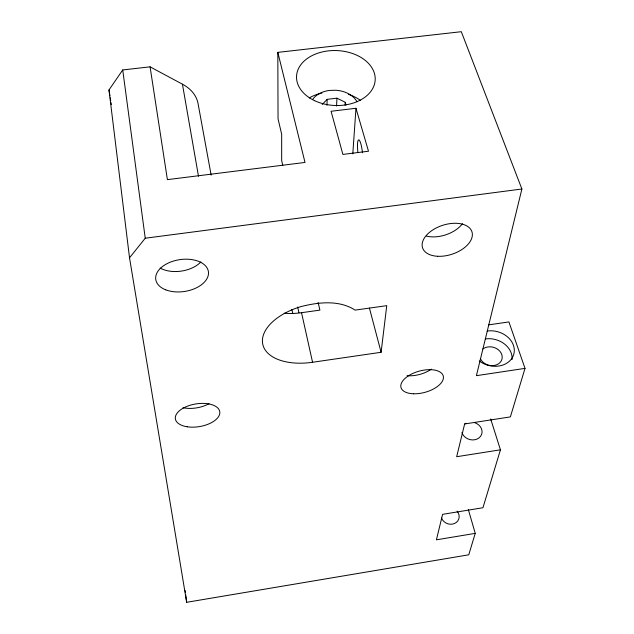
<?xml version="1.0" encoding="UTF-8"?>
<svg xmlns="http://www.w3.org/2000/svg" width="634" height="634" viewBox="0 0 634 634"><rect width="100%" height="100%" fill="white"/><g stroke="black" fill="none" stroke-linecap="round" stroke-linejoin="round"><path stroke-width="0.95" d="M326.938 105.244L327.184 99.34L336.955 98.175L345.253 102.288L346.005 104.927M336.551 106.052L336.955 98.175M345.078 105.252L345.253 102.288M352.797 153.872L355.975 108.279L331.075 111.267L342.883 154.419L368.497 151.225L355.975 108.279M381.105 352.282L386.756 305.659L355.103 310.121C339.245 299.811 318.569 302.141 301.087 306.555A51.901 28.681 -12.8 0 0 262.73 344.135A51.901 28.681 -12.8 0 0 312.562 362.268L381.105 352.282L369.416 308.053M282.78 165.403L281.67 160.624L281.67 134.234L278.041 118.851L277.819 52.368L461.314 31.7L521.893 189.011L476.403 375.669L525.007 368.386L508.92 321.929L488.624 324.87M525.007 368.386L510.378 416.895L464.643 423.964L456.662 456.718L500.44 449.807L490.684 418.987M468.375 509.673L475.231 533.368L468.756 554.805L186.673 602.3L129.526 257.816L108.993 89.949L122.727 69.938L150.076 66.839L182.433 84.187A43.548 31.193 -6.7 0 1 198.014 103.358L211.138 175.103M500.44 449.807L482.957 507.739L442.611 514.34L436.406 539.819L475.231 533.368M129.526 257.816L145.241 238.218L521.893 189.011M322.223 104.467L327.184 99.34M284.167 313.22A50.34 29.584 -12.8 0 0 301.538 312.697L319.916 310.121L318.125 302.458M277.819 52.368L305.009 162.447L167.4 179.636L150.076 66.839M301.538 312.697L312.562 362.268M297.663 306.991L298.947 312.784M291.886 309.4L292.718 313.259M182.433 84.187L198.497 176.307M108.993 89.949L109.928 95.797M110.237 97.747L110.704 100.671M111.013 102.621L111.322 104.57M122.727 69.938L145.241 238.218M185.144 590.563L185.397 592.513M185.651 594.47L186.673 602.3M357.853 152.089A12.656 2.259 83.3 0 1 358.789 139.837A12.656 2.259 83.3 0 1 362.482 152.77M200.891 261.913A26.279 16.254 -8.3 0 1 160.109 268.047M431.382 369.147A21.675 11.15 -15.4 0 1 407.076 375.7M312.57 99.546A24.187 17.229 2.6 0 1 329.759 90.4L335.98 90.25A24.187 17.229 2.6 0 1 356.997 101.773M309.241 97.929A37.889 27.214 2.6 0 1 321.913 93.071M348.549 94.403A37.889 27.214 2.6 0 1 360.484 100.402M209.022 403.676A22.253 11.634 -9.1 0 1 183.028 407.717M462.471 223.715A25.637 15.359 -18.2 0 1 426.42 236.086M457.082 511.155A9.193 8.163 20.9 0 1 454.57 523.47A9.193 8.163 20.9 0 1 441.541 518.057M474.438 422.585A10.374 8.797 16.9 0 1 482.03 432.562A10.374 8.797 16.9 0 1 472.718 439.933A10.374 8.797 16.9 0 1 461.924 432.483M464.587 424.106A10.374 8.797 16.9 0 1 465.95 423.219M487.197 331.035A21.596 17.467 14.6 0 1 513.841 354.018A21.596 17.467 14.6 0 1 479.312 360.96M482.894 348.962A11.412 9.272 14.7 0 1 499.941 351.331A11.412 9.272 14.7 0 1 496.367 364.907A11.412 9.272 14.7 0 1 480.366 358.582M485.272 338.928A21.39 17.387 14.8 0 1 512.034 359.597M314.67 100.703A39.363 27.468 2.5 0 0 375.177 80.169A39.363 27.468 2.5 0 0 317.777 53.216A39.363 27.468 2.5 0 0 314.67 100.703M437.611 256.279A25.962 15.192 -18 0 0 472.164 232.615A25.962 15.192 -18 0 0 431.968 230.491A25.962 15.192 -18 0 0 437.611 256.279M165.775 289.849A26.612 16.088 -8.5 0 0 208.245 275.386A26.612 16.088 -8.5 0 0 172.218 261.462A26.612 16.088 -8.5 0 0 165.775 289.849M187.236 426.785A22.491 11.475 -9.3 0 0 219.816 412.132A22.491 11.475 -9.3 0 0 185.627 406.933A22.491 11.475 -9.3 0 0 187.236 426.785M413.614 393.785A21.905 10.984 -15.3 0 0 443.309 376.2A21.905 10.984 -15.3 0 0 409.429 375.209A21.905 10.984 -15.3 0 0 413.614 393.785"/></g></svg>
